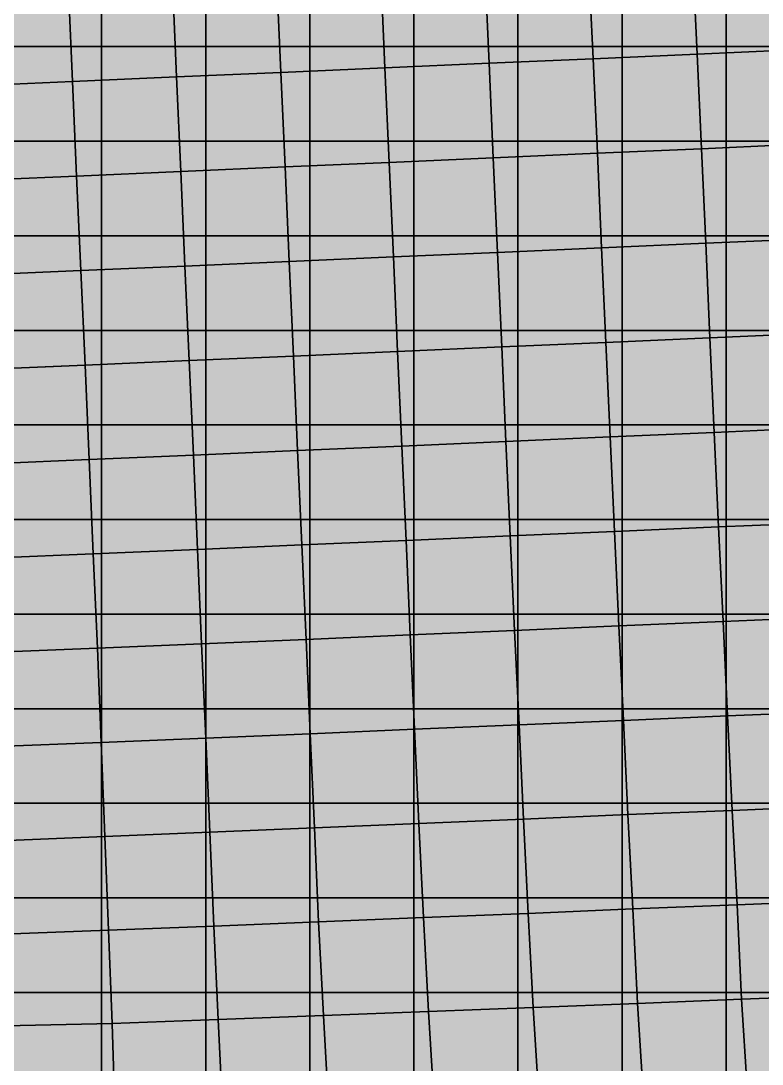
# Model space of a CAD drawing. Header units: inches. Extents: x -100 to 100, y -42 to 41.
# Drawn here: x 23.75 to 31.58, y -17.76 to -6.73 of the extents above; entities that cross this region are included whole.
import ezdxf

# ---------------------------------------------------------------- set-up
doc = ezdxf.new("R2010")
doc.units = ezdxf.units.IN
doc.header["$MEASUREMENT"] = 0
for name, color, linetype in [('Mesh-事前混合処理土', 7, 'Continuous'), ('Mesh-深層混合処理(水中)', 7, 'Continuous'), ('Undeformed Mesh-事前混合処理土', 7, 'Continuous'), ('Undeformed Mesh-深層混合処理(水中)', 7, 'Continuous')]:
    doc.layers.add(name, color=color, linetype=linetype)

msp = doc.modelspace()

# ---------------------------------------------------------------- linework, layer by layer
at = {"color": 7, "true_color": 0xffffff, "transparency": 33554687}
for points in [[(31.849, -6.03497), (30.849, -6.07935), (30.894, -7.07933)], [(31.849, -6.03497), (30.894, -7.07933), (31.894, -7.03495)], [(28.649, -6.1766), (27.549, -6.2249), (27.593, -7.2247)], [(28.649, -6.1766), (27.593, -7.2247), (28.694, -7.1764)], [(29.749, -6.128), (28.649, -6.1766), (28.694, -7.1764)], [(29.749, -6.128), (28.694, -7.1764), (29.794, -7.128)], [(30.849, -6.07935), (29.749, -6.128), (29.794, -7.128)], [(30.849, -6.07935), (29.794, -7.128), (30.894, -7.07933)], [(25.348, -6.3213), (26.493, -7.2728), (26.449, -6.2732)], [(27.549, -6.2249), (26.449, -6.2732), (26.493, -7.2728)], [(27.549, -6.2249), (26.493, -7.2728), (27.593, -7.2247)], [(24.248, -6.3694), (23.147, -6.4176), (23.191, -7.417)], [(24.248, -6.3694), (23.191, -7.417), (24.292, -7.3689)], [(25.348, -6.3213), (24.248, -6.3694), (24.292, -7.3689)], [(25.348, -6.3213), (24.292, -7.3689), (25.393, -7.3209)], [(25.348, -6.3213), (25.393, -7.3209), (26.493, -7.2728)], [(31.894, -7.03495), (30.894, -7.07933), (30.939, -8.0793)], [(31.894, -7.03495), (30.939, -8.0793), (31.939, -8.03493)], [(28.694, -7.1764), (29.839, -8.1279), (29.794, -7.128)], [(29.794, -7.128), (30.939, -8.0793), (30.894, -7.07933)], [(29.794, -7.128), (29.839, -8.1279), (30.939, -8.0793)], [(25.393, -7.3209), (26.538, -8.2724), (26.493, -7.2728)], [(27.593, -7.2247), (26.493, -7.2728), (26.538, -8.2724)], [(27.593, -7.2247), (26.538, -8.2724), (27.638, -8.2244)], [(28.694, -7.1764), (27.593, -7.2247), (27.638, -8.2244)], [(28.694, -7.1764), (27.638, -8.2244), (28.738, -8.1762)], [(28.694, -7.1764), (28.738, -8.1762), (29.839, -8.1279)], [(24.292, -7.3689), (23.191, -7.417), (23.235, -8.4162)], [(24.292, -7.3689), (23.235, -8.4162), (24.336, -8.3682)], [(25.393, -7.3209), (24.292, -7.3689), (24.336, -8.3682)], [(25.393, -7.3209), (24.336, -8.3682), (25.437, -8.3203)], [(25.393, -7.3209), (25.437, -8.3203), (26.538, -8.2724)], [(31.939, -8.03493), (30.939, -8.0793), (30.984, -9.07925)], [(31.939, -8.03493), (30.984, -9.07925), (31.984, -9.03488)], [(28.738, -8.1762), (29.884, -9.1277), (29.839, -8.1279)], [(30.939, -8.0793), (29.839, -8.1279), (29.884, -9.1277)], [(30.939, -8.0793), (29.884, -9.1277), (30.984, -9.07925)], [(27.638, -8.2244), (26.538, -8.2724), (26.582, -9.2718)], [(27.638, -8.2244), (26.582, -9.2718), (27.683, -9.2239)], [(28.738, -8.1762), (27.638, -8.2244), (27.683, -9.2239)], [(28.738, -8.1762), (27.683, -9.2239), (28.783, -9.1759)], [(28.738, -8.1762), (28.783, -9.1759), (29.884, -9.1277)], [(24.336, -8.3682), (23.235, -8.4162), (23.279, -9.4152)], [(24.336, -8.3682), (23.279, -9.4152), (24.381, -9.3674)], [(25.437, -8.3203), (24.336, -8.3682), (24.381, -9.3674)], [(25.437, -8.3203), (24.381, -9.3674), (25.481, -9.3196)], [(26.538, -8.2724), (25.437, -8.3203), (25.481, -9.3196)], [(26.538, -8.2724), (25.481, -9.3196), (26.582, -9.2718)], [(31.984, -9.03488), (30.984, -9.07925), (31.029, -10.07913)], [(31.984, -9.03488), (31.029, -10.07913), (32.029, -10.03479)], [(28.783, -9.1759), (29.929, -10.1275), (29.884, -9.1277)], [(29.884, -9.1277), (31.029, -10.07913), (30.984, -9.07925)], [(29.884, -9.1277), (29.929, -10.1275), (31.029, -10.07913)], [(27.683, -9.2239), (26.582, -9.2718), (26.627, -10.2711)], [(27.683, -9.2239), (26.627, -10.2711), (27.728, -10.2234)], [(28.783, -9.1759), (27.683, -9.2239), (27.728, -10.2234)], [(28.783, -9.1759), (27.728, -10.2234), (28.828, -10.1755)], [(28.783, -9.1759), (28.828, -10.1755), (29.929, -10.1275)], [(24.381, -9.3674), (23.279, -9.4152), (23.323, -10.4137)], [(24.381, -9.3674), (23.323, -10.4137), (24.425, -10.3663)], [(25.481, -9.3196), (24.381, -9.3674), (24.425, -10.3663)], [(25.481, -9.3196), (24.425, -10.3663), (25.526, -10.3187)], [(25.481, -9.3196), (26.627, -10.2711), (26.582, -9.2718)], [(25.481, -9.3196), (25.526, -10.3187), (26.627, -10.2711)], [(31.029, -10.07913), (32.075, -11.03464), (32.029, -10.03479)], [(28.828, -10.1755), (29.974, -11.127), (29.929, -10.1275)], [(29.929, -10.1275), (31.075, -11.07887), (31.029, -10.07913)], [(29.929, -10.1275), (29.974, -11.127), (31.075, -11.07887)], [(31.029, -10.07913), (31.075, -11.07887), (32.075, -11.03464)], [(27.728, -10.2234), (26.627, -10.2711), (26.671, -11.2702)], [(27.728, -10.2234), (26.671, -11.2702), (27.772, -11.2226)], [(27.728, -10.2234), (28.873, -11.1748), (28.828, -10.1755)], [(27.728, -10.2234), (27.772, -11.2226), (28.873, -11.1748)], [(28.828, -10.1755), (28.873, -11.1748), (29.974, -11.127)], [(23.323, -10.4137), (24.469, -11.3648), (24.425, -10.3663)], [(25.526, -10.3187), (24.425, -10.3663), (24.469, -11.3648)], [(25.526, -10.3187), (24.469, -11.3648), (25.57, -11.3176)], [(25.526, -10.3187), (26.671, -11.2702), (26.627, -10.2711)], [(25.526, -10.3187), (25.57, -11.3176), (26.671, -11.2702)], [(23.323, -10.4137), (23.366, -11.4118), (24.469, -11.3648)], [(28.873, -11.1748), (30.02, -12.1261), (29.974, -11.127)], [(29.974, -11.127), (31.121, -12.07838), (31.075, -11.07887)], [(29.974, -11.127), (30.02, -12.1261), (31.121, -12.07838)], [(31.075, -11.07887), (32.122, -12.03438), (32.075, -11.03464)], [(31.075, -11.07887), (31.121, -12.07838), (32.122, -12.03438)], [(27.772, -11.2226), (26.671, -11.2702), (26.716, -12.269)], [(27.772, -11.2226), (26.716, -12.269), (27.817, -12.2214)], [(27.772, -11.2226), (28.919, -12.1737), (28.873, -11.1748)], [(27.772, -11.2226), (27.817, -12.2214), (28.919, -12.1737)], [(28.873, -11.1748), (28.919, -12.1737), (30.02, -12.1261)], [(25.57, -11.3176), (24.469, -11.3648), (24.512, -12.3629)], [(25.57, -11.3176), (24.512, -12.3629), (25.614, -12.3162)], [(25.57, -11.3176), (26.716, -12.269), (26.671, -11.2702)], [(25.57, -11.3176), (25.614, -12.3162), (26.716, -12.269)], [(23.366, -11.4118), (24.512, -12.3629), (24.469, -11.3648)], [(23.366, -11.4118), (23.409, -12.4091), (24.512, -12.3629)], [(28.919, -12.1737), (30.067, -13.1248), (30.02, -12.1261)], [(30.02, -12.1261), (31.168, -13.07755), (31.121, -12.07838)], [(30.02, -12.1261), (30.067, -13.1248), (31.168, -13.07755)], [(31.121, -12.07838), (32.169, -13.034), (32.122, -12.03438)], [(31.121, -12.07838), (31.168, -13.07755), (32.169, -13.034)], [(26.716, -12.269), (27.862, -13.2196), (27.817, -12.2214)], [(27.817, -12.2214), (28.965, -13.1721), (28.919, -12.1737)], [(27.817, -12.2214), (27.862, -13.2196), (28.965, -13.1721)], [(28.919, -12.1737), (28.965, -13.1721), (30.067, -13.1248)], [(25.614, -12.3162), (24.512, -12.3629), (24.555, -13.3604)], [(25.614, -12.3162), (24.555, -13.3604), (25.657, -13.3143)], [(25.614, -12.3162), (26.76, -13.2671), (26.716, -12.269)], [(25.614, -12.3162), (25.657, -13.3143), (26.76, -13.2671)], [(26.716, -12.269), (26.76, -13.2671), (27.862, -13.2196)], [(23.409, -12.4091), (24.555, -13.3604), (24.512, -12.3629)], [(23.409, -12.4091), (23.451, -13.4055), (24.555, -13.3604)], [(28.965, -13.1721), (30.114, -14.1228), (30.067, -13.1248)], [(30.067, -13.1248), (31.216, -14.07623), (31.168, -13.07755)], [(30.067, -13.1248), (30.114, -14.1228), (31.216, -14.07623)], [(31.168, -13.07755), (32.217, -14.03346), (32.169, -13.034)], [(31.168, -13.07755), (31.216, -14.07623), (32.217, -14.03346)], [(26.76, -13.2671), (27.908, -14.2171), (27.862, -13.2196)], [(27.862, -13.2196), (29.011, -14.1698), (28.965, -13.1721)], [(27.862, -13.2196), (27.908, -14.2171), (29.011, -14.1698)], [(28.965, -13.1721), (29.011, -14.1698), (30.114, -14.1228)], [(25.657, -13.3143), (24.555, -13.3604), (24.596, -14.3573)], [(25.657, -13.3143), (24.596, -14.3573), (25.7, -14.311)], [(25.657, -13.3143), (26.804, -14.2641), (26.76, -13.2671)], [(25.657, -13.3143), (25.7, -14.311), (26.804, -14.2641)], [(26.76, -13.2671), (26.804, -14.2641), (27.908, -14.2171)], [(23.451, -13.4055), (24.596, -14.3573), (24.555, -13.3604)], [(23.451, -13.4055), (23.491, -14.401), (24.596, -14.3573)], [(31.216, -14.07623), (30.114, -14.1228), (30.162, -15.12)], [(31.216, -14.07623), (30.162, -15.12), (31.265, -15.0743)], [(32.217, -14.03346), (31.216, -14.07623), (31.265, -15.0743)], [(32.217, -14.03346), (31.265, -15.0743), (32.266, -15.03294)], [(26.804, -14.2641), (27.954, -15.2136), (27.908, -14.2171)], [(29.011, -14.1698), (27.908, -14.2171), (27.954, -15.2136)], [(29.011, -14.1698), (27.954, -15.2136), (29.058, -15.1669)], [(29.011, -14.1698), (30.162, -15.12), (30.114, -14.1228)], [(29.011, -14.1698), (29.058, -15.1669), (30.162, -15.12)], [(25.7, -14.311), (24.596, -14.3573), (24.635, -15.3518)], [(25.7, -14.311), (24.635, -15.3518), (25.743, -15.3057)], [(26.804, -14.2641), (25.7, -14.311), (25.743, -15.3057)], [(26.804, -14.2641), (25.743, -15.3057), (26.849, -15.2594)], [(26.804, -14.2641), (26.849, -15.2594), (27.954, -15.2136)], [(24.596, -14.3573), (23.491, -14.401), (23.528, -15.3956)], [(24.596, -14.3573), (23.528, -15.3956), (24.635, -15.3518)], [(30.162, -15.12), (31.316, -16.07315), (31.265, -15.0743)], [(31.265, -15.0743), (32.316, -16.03276), (32.266, -15.03294)], [(31.265, -15.0743), (31.316, -16.07315), (32.316, -16.03276)], [(26.849, -15.2594), (28.0016, -16.2076), (27.954, -15.2136)], [(28.0016, -16.2076), (29.058, -15.1669), (27.954, -15.2136)], [(28.0016, -16.2076), (29.1084, -16.1633), (29.058, -15.1669)], [(29.058, -15.1669), (30.2133, -16.116), (30.162, -15.12)], [(29.058, -15.1669), (29.1084, -16.1633), (30.2133, -16.116)], [(30.162, -15.12), (30.2133, -16.116), (31.316, -16.07315)], [(25.743, -15.3057), (24.635, -15.3518), (24.674, -16.3423)], [(25.743, -15.3057), (24.674, -16.3423), (25.785, -16.2987)], [(25.743, -15.3057), (26.893, -16.2531), (26.849, -15.2594)], [(25.743, -15.3057), (25.785, -16.2987), (26.893, -16.2531)], [(26.849, -15.2594), (26.893, -16.2531), (28.0016, -16.2076)], [(23.528, -15.3956), (24.674, -16.3423), (24.635, -15.3518)], [(23.528, -15.3956), (23.559, -16.3843), (24.674, -16.3423)], [(30.2133, -16.116), (31.3638, -17.07007), (31.316, -16.07315)], [(31.3638, -17.07007), (32.316, -16.03276), (31.316, -16.07315)], [(31.3638, -17.07007), (32.3664, -17.03328), (32.316, -16.03276)], [(26.893, -16.2531), (28.0548, -17.1996), (28.0016, -16.2076)], [(29.1611, -17.1593), (29.1084, -16.1633), (28.0016, -16.2076)], [(29.1611, -17.1593), (28.0016, -16.2076), (28.0548, -17.1996)], [(29.1084, -16.1633), (30.2618, -17.1149), (30.2133, -16.116)], [(29.1084, -16.1633), (29.1611, -17.1593), (30.2618, -17.1149)], [(30.2133, -16.116), (30.2618, -17.1149), (31.3638, -17.07007)], [(24.7126, -17.3278), (25.785, -16.2987), (24.674, -16.3423)], [(24.7126, -17.3278), (25.8307, -17.2871), (25.785, -16.2987)], [(25.785, -16.2987), (26.9449, -17.2445), (26.893, -16.2531)], [(25.785, -16.2987), (25.8307, -17.2871), (26.9449, -17.2445)], [(26.893, -16.2531), (26.9449, -17.2445), (28.0548, -17.1996)], [(23.559, -16.3843), (24.7126, -17.3278), (24.674, -16.3423)], [(23.559, -16.3843), (23.577, -17.3521), (24.7126, -17.3278)], [(30.3259, -18.1137), (31.3638, -17.07007), (30.2618, -17.1149)], [(30.3259, -18.1137), (31.4251, -18.07008), (31.3638, -17.07007)], [(31.4251, -18.07008), (32.3664, -17.03328), (31.3638, -17.07007)], [(31.4251, -18.07008), (32.4201, -18.03563), (32.3664, -17.03328)], [(26.9449, -17.2445), (28.1157, -18.1924), (28.0548, -17.1996)], [(28.1157, -18.1924), (29.1611, -17.1593), (28.0548, -17.1996)], [(28.1157, -18.1924), (29.2213, -18.1556), (29.1611, -17.1593)], [(29.1611, -17.1593), (30.3259, -18.1137), (30.2618, -17.1149)], [(29.1611, -17.1593), (29.2213, -18.1556), (30.3259, -18.1137)], [(24.7414, -18.2957), (25.8307, -17.2871), (24.7126, -17.3278)], [(24.7414, -18.2957), (25.8788, -18.2687), (25.8307, -17.2871)], [(25.8788, -18.2687), (26.9449, -17.2445), (25.8307, -17.2871)], [(25.8788, -18.2687), (27.0012, -18.2295), (26.9449, -17.2445)], [(26.9449, -17.2445), (27.0012, -18.2295), (28.1157, -18.1924)], [(23.596, -18.3109), (24.7126, -17.3278), (23.577, -17.3521)], [(23.596, -18.3109), (24.7414, -18.2957), (24.7126, -17.3278)]]:
    msp.add_solid(points, dxfattribs=at)
at = {"layer": 'Mesh-事前混合処理土', "color": 18, "true_color": 0x000000, "transparency": 33554559}
for p, q in [((28.0016, -16.2076), (26.893, -16.2531)), ((29.1084, -16.1633), (28.0016, -16.2076)), ((28.0548, -17.1996), (28.0016, -16.2076)), ((28.0016, -16.2076), (28.0548, -17.1996)), ((29.1611, -17.1593), (29.1084, -16.1633)), ((25.785, -16.2987), (24.674, -16.3423)), ((26.893, -16.2531), (25.785, -16.2987)), ((25.8307, -17.2871), (25.785, -16.2987)), ((25.785, -16.2987), (25.8307, -17.2871)), ((26.9449, -17.2445), (26.893, -16.2531)), ((26.893, -16.2531), (26.9449, -17.2445)), ((24.674, -16.3423), (23.559, -16.3843)), ((24.7126, -17.3278), (24.674, -16.3423)), ((24.674, -16.3423), (24.7126, -17.3278)), ((31.3638, -17.07007), (30.2618, -17.1149)), ((32.3664, -17.03328), (31.3638, -17.07007)), ((31.4251, -18.07008), (31.3638, -17.07007)), ((31.3638, -17.07007), (31.4251, -18.07008)), ((26.9449, -17.2445), (28.0548, -17.1996)), ((28.0548, -17.1996), (26.9449, -17.2445)), ((29.1611, -17.1593), (28.0548, -17.1996)), ((28.0548, -17.1996), (29.1611, -17.1593)), ((28.1157, -18.1924), (28.0548, -17.1996)), ((28.0548, -17.1996), (28.1157, -18.1924)), ((30.2618, -17.1149), (29.1611, -17.1593)), ((29.2213, -18.1556), (29.1611, -17.1593)), ((29.1611, -17.1593), (29.2213, -18.1556)), ((30.3259, -18.1137), (30.2618, -17.1149)), ((30.2618, -17.1149), (30.3259, -18.1137)), ((25.8307, -17.2871), (24.7126, -17.3278)), ((24.7126, -17.3278), (25.8307, -17.2871)), ((26.9449, -17.2445), (25.8307, -17.2871)), ((25.8307, -17.2871), (26.9449, -17.2445)), ((25.8788, -18.2687), (25.8307, -17.2871)), ((25.8307, -17.2871), (25.8788, -18.2687)), ((27.0012, -18.2295), (26.9449, -17.2445)), ((26.9449, -17.2445), (27.0012, -18.2295)), ((24.7126, -17.3278), (23.577, -17.3521)), ((23.577, -17.3521), (24.7126, -17.3278)), ((24.7414, -18.2957), (24.7126, -17.3278)), ((24.7126, -17.3278), (24.7414, -18.2957))]:
    msp.add_line(p, q, dxfattribs=at)
at = {"layer": 'Mesh-深層混合処理(水中)', "color": 18, "true_color": 0x000000, "transparency": 33554559}
for p, q in [((28.694, -7.1764), (28.649, -6.1766)), ((28.649, -6.1766), (28.694, -7.1764)), ((29.794, -7.128), (29.749, -6.128)), ((29.749, -6.128), (29.794, -7.128)), ((30.894, -7.07933), (30.849, -6.07935)), ((30.849, -6.07935), (30.894, -7.07933)), ((26.493, -7.2728), (26.449, -6.2732)), ((26.449, -6.2732), (26.493, -7.2728)), ((27.593, -7.2247), (27.549, -6.2249)), ((27.549, -6.2249), (27.593, -7.2247)), ((24.292, -7.3689), (24.248, -6.3694)), ((24.248, -6.3694), (24.292, -7.3689)), ((25.393, -7.3209), (25.348, -6.3213)), ((25.348, -6.3213), (25.393, -7.3209)), ((31.894, -7.03495), (30.894, -7.07933)), ((30.894, -7.07933), (31.894, -7.03495)), ((28.694, -7.1764), (29.794, -7.128)), ((29.794, -7.128), (28.694, -7.1764)), ((30.894, -7.07933), (29.794, -7.128)), ((29.794, -7.128), (30.894, -7.07933)), ((29.839, -8.1279), (29.794, -7.128)), ((29.794, -7.128), (29.839, -8.1279)), ((30.939, -8.0793), (30.894, -7.07933)), ((30.894, -7.07933), (30.939, -8.0793)), ((26.493, -7.2728), (25.393, -7.3209)), ((25.393, -7.3209), (26.493, -7.2728)), ((27.593, -7.2247), (26.493, -7.2728)), ((26.493, -7.2728), (27.593, -7.2247)), ((26.538, -8.2724), (26.493, -7.2728)), ((26.493, -7.2728), (26.538, -8.2724)), ((28.694, -7.1764), (27.593, -7.2247)), ((27.593, -7.2247), (28.694, -7.1764)), ((27.638, -8.2244), (27.593, -7.2247)), ((27.593, -7.2247), (27.638, -8.2244)), ((28.738, -8.1762), (28.694, -7.1764)), ((28.694, -7.1764), (28.738, -8.1762)), ((24.292, -7.3689), (23.191, -7.417)), ((23.191, -7.417), (24.292, -7.3689)), ((25.393, -7.3209), (24.292, -7.3689)), ((24.292, -7.3689), (25.393, -7.3209)), ((24.336, -8.3682), (24.292, -7.3689)), ((24.292, -7.3689), (24.336, -8.3682)), ((25.437, -8.3203), (25.393, -7.3209)), ((25.393, -7.3209), (25.437, -8.3203)), ((31.939, -8.03493), (30.939, -8.0793)), ((30.939, -8.0793), (31.939, -8.03493)), ((29.839, -8.1279), (28.738, -8.1762)), ((28.738, -8.1762), (29.839, -8.1279)), ((30.939, -8.0793), (29.839, -8.1279)), ((29.839, -8.1279), (30.939, -8.0793)), ((29.884, -9.1277), (29.839, -8.1279)), ((29.839, -8.1279), (29.884, -9.1277)), ((30.984, -9.07925), (30.939, -8.0793)), ((30.939, -8.0793), (30.984, -9.07925)), ((27.638, -8.2244), (26.538, -8.2724)), ((26.538, -8.2724), (27.638, -8.2244)), ((28.738, -8.1762), (27.638, -8.2244)), ((27.638, -8.2244), (28.738, -8.1762)), ((27.683, -9.2239), (27.638, -8.2244)), ((27.638, -8.2244), (27.683, -9.2239)), ((28.783, -9.1759), (28.738, -8.1762)), ((28.738, -8.1762), (28.783, -9.1759)), ((23.235, -8.4162), (24.336, -8.3682)), ((24.336, -8.3682), (23.235, -8.4162)), ((25.437, -8.3203), (24.336, -8.3682)), ((24.336, -8.3682), (25.437, -8.3203)), ((24.381, -9.3674), (24.336, -8.3682)), ((24.336, -8.3682), (24.381, -9.3674)), ((26.538, -8.2724), (25.437, -8.3203)), ((25.437, -8.3203), (26.538, -8.2724)), ((25.481, -9.3196), (25.437, -8.3203)), ((25.437, -8.3203), (25.481, -9.3196)), ((26.582, -9.2718), (26.538, -8.2724)), ((26.538, -8.2724), (26.582, -9.2718)), ((31.984, -9.03488), (30.984, -9.07925)), ((30.984, -9.07925), (31.984, -9.03488)), ((29.884, -9.1277), (28.783, -9.1759)), ((28.783, -9.1759), (29.884, -9.1277)), ((30.984, -9.07925), (29.884, -9.1277)), ((29.884, -9.1277), (30.984, -9.07925)), ((29.929, -10.1275), (29.884, -9.1277)), ((29.884, -9.1277), (29.929, -10.1275)), ((31.029, -10.07913), (30.984, -9.07925)), ((30.984, -9.07925), (31.029, -10.07913)), ((27.683, -9.2239), (26.582, -9.2718)), ((26.582, -9.2718), (27.683, -9.2239)), ((28.783, -9.1759), (27.683, -9.2239)), ((27.683, -9.2239), (28.783, -9.1759)), ((27.728, -10.2234), (27.683, -9.2239)), ((27.683, -9.2239), (27.728, -10.2234)), ((28.828, -10.1755), (28.783, -9.1759)), ((28.783, -9.1759), (28.828, -10.1755)), ((24.381, -9.3674), (23.279, -9.4152)), ((23.279, -9.4152), (24.381, -9.3674)), ((25.481, -9.3196), (24.381, -9.3674)), ((24.381, -9.3674), (25.481, -9.3196)), ((24.425, -10.3663), (24.381, -9.3674)), ((24.381, -9.3674), (24.425, -10.3663)), ((26.582, -9.2718), (25.481, -9.3196)), ((25.481, -9.3196), (26.582, -9.2718)), ((25.526, -10.3187), (25.481, -9.3196)), ((25.481, -9.3196), (25.526, -10.3187)), ((26.627, -10.2711), (26.582, -9.2718)), ((26.582, -9.2718), (26.627, -10.2711)), ((32.029, -10.03479), (31.029, -10.07913)), ((31.029, -10.07913), (32.029, -10.03479)), ((29.929, -10.1275), (28.828, -10.1755)), ((28.828, -10.1755), (29.929, -10.1275)), ((29.929, -10.1275), (31.029, -10.07913)), ((31.029, -10.07913), (29.929, -10.1275)), ((29.974, -11.127), (29.929, -10.1275)), ((29.929, -10.1275), (29.974, -11.127)), ((31.075, -11.07887), (31.029, -10.07913)), ((31.029, -10.07913), (31.075, -11.07887)), ((27.728, -10.2234), (26.627, -10.2711)), ((26.627, -10.2711), (27.728, -10.2234)), ((28.828, -10.1755), (27.728, -10.2234)), ((27.728, -10.2234), (28.828, -10.1755)), ((27.772, -11.2226), (27.728, -10.2234)), ((27.728, -10.2234), (27.772, -11.2226)), ((28.873, -11.1748), (28.828, -10.1755)), ((28.828, -10.1755), (28.873, -11.1748)), ((24.425, -10.3663), (23.323, -10.4137)), ((23.323, -10.4137), (24.425, -10.3663)), ((25.526, -10.3187), (24.425, -10.3663)), ((24.425, -10.3663), (25.526, -10.3187)), ((24.469, -11.3648), (24.425, -10.3663)), ((24.425, -10.3663), (24.469, -11.3648)), ((26.627, -10.2711), (25.526, -10.3187)), ((25.526, -10.3187), (26.627, -10.2711)), ((25.57, -11.3176), (25.526, -10.3187)), ((25.526, -10.3187), (25.57, -11.3176)), ((26.671, -11.2702), (26.627, -10.2711)), ((26.627, -10.2711), (26.671, -11.2702)), ((29.974, -11.127), (28.873, -11.1748)), ((28.873, -11.1748), (29.974, -11.127)), ((31.075, -11.07887), (29.974, -11.127)), ((29.974, -11.127), (31.075, -11.07887)), ((30.02, -12.1261), (29.974, -11.127)), ((29.974, -11.127), (30.02, -12.1261)), ((32.075, -11.03464), (31.075, -11.07887)), ((31.075, -11.07887), (32.075, -11.03464)), ((31.121, -12.07838), (31.075, -11.07887)), ((31.075, -11.07887), (31.121, -12.07838)), ((27.772, -11.2226), (26.671, -11.2702)), ((26.671, -11.2702), (27.772, -11.2226)), ((28.873, -11.1748), (27.772, -11.2226)), ((27.772, -11.2226), (28.873, -11.1748)), ((27.817, -12.2214), (27.772, -11.2226)), ((27.772, -11.2226), (27.817, -12.2214)), ((28.919, -12.1737), (28.873, -11.1748)), ((28.873, -11.1748), (28.919, -12.1737)), ((24.469, -11.3648), (25.57, -11.3176)), ((25.57, -11.3176), (24.469, -11.3648)), ((26.671, -11.2702), (25.57, -11.3176)), ((25.57, -11.3176), (26.671, -11.2702)), ((25.614, -12.3162), (25.57, -11.3176)), ((25.57, -11.3176), (25.614, -12.3162)), ((26.716, -12.269), (26.671, -11.2702)), ((26.671, -11.2702), (26.716, -12.269)), ((24.469, -11.3648), (23.366, -11.4118)), ((23.366, -11.4118), (24.469, -11.3648)), ((24.512, -12.3629), (24.469, -11.3648)), ((24.469, -11.3648), (24.512, -12.3629)), ((30.02, -12.1261), (28.919, -12.1737)), ((28.919, -12.1737), (30.02, -12.1261)), ((31.121, -12.07838), (30.02, -12.1261)), ((30.02, -12.1261), (31.121, -12.07838)), ((30.067, -13.1248), (30.02, -12.1261)), ((30.02, -12.1261), (30.067, -13.1248)), ((32.122, -12.03438), (31.121, -12.07838)), ((31.121, -12.07838), (32.122, -12.03438)), ((31.168, -13.07755), (31.121, -12.07838)), ((31.121, -12.07838), (31.168, -13.07755)), ((27.817, -12.2214), (26.716, -12.269)), ((26.716, -12.269), (27.817, -12.2214)), ((28.919, -12.1737), (27.817, -12.2214)), ((27.817, -12.2214), (28.919, -12.1737)), ((27.862, -13.2196), (27.817, -12.2214)), ((27.817, -12.2214), (27.862, -13.2196)), ((28.965, -13.1721), (28.919, -12.1737)), ((28.919, -12.1737), (28.965, -13.1721)), ((25.614, -12.3162), (24.512, -12.3629)), ((24.512, -12.3629), (25.614, -12.3162)), ((26.716, -12.269), (25.614, -12.3162)), ((25.614, -12.3162), (26.716, -12.269)), ((25.657, -13.3143), (25.614, -12.3162)), ((25.614, -12.3162), (25.657, -13.3143)), ((26.76, -13.2671), (26.716, -12.269)), ((26.716, -12.269), (26.76, -13.2671)), ((24.512, -12.3629), (23.409, -12.4091)), ((23.409, -12.4091), (24.512, -12.3629)), ((24.555, -13.3604), (24.512, -12.3629)), ((24.512, -12.3629), (24.555, -13.3604)), ((30.067, -13.1248), (28.965, -13.1721)), ((28.965, -13.1721), (30.067, -13.1248)), ((31.168, -13.07755), (30.067, -13.1248)), ((30.067, -13.1248), (31.168, -13.07755)), ((30.114, -14.1228), (30.067, -13.1248)), ((30.067, -13.1248), (30.114, -14.1228)), ((31.168, -13.07755), (32.169, -13.034)), ((32.169, -13.034), (31.168, -13.07755)), ((31.216, -14.07623), (31.168, -13.07755)), ((31.168, -13.07755), (31.216, -14.07623)), ((27.862, -13.2196), (26.76, -13.2671)), ((26.76, -13.2671), (27.862, -13.2196)), ((28.965, -13.1721), (27.862, -13.2196)), ((27.862, -13.2196), (28.965, -13.1721)), ((27.908, -14.2171), (27.862, -13.2196)), ((27.862, -13.2196), (27.908, -14.2171)), ((29.011, -14.1698), (28.965, -13.1721)), ((28.965, -13.1721), (29.011, -14.1698)), ((25.657, -13.3143), (24.555, -13.3604)), ((24.555, -13.3604), (25.657, -13.3143)), ((26.76, -13.2671), (25.657, -13.3143)), ((25.657, -13.3143), (26.76, -13.2671)), ((25.7, -14.311), (25.657, -13.3143)), ((25.657, -13.3143), (25.7, -14.311)), ((26.804, -14.2641), (26.76, -13.2671)), ((26.76, -13.2671), (26.804, -14.2641)), ((24.555, -13.3604), (23.451, -13.4055)), ((23.451, -13.4055), (24.555, -13.3604)), ((24.596, -14.3573), (24.555, -13.3604)), ((24.555, -13.3604), (24.596, -14.3573)), ((31.216, -14.07623), (30.114, -14.1228)), ((30.114, -14.1228), (31.216, -14.07623)), ((32.217, -14.03346), (31.216, -14.07623)), ((31.216, -14.07623), (32.217, -14.03346)), ((31.265, -15.0743), (31.216, -14.07623)), ((31.216, -14.07623), (31.265, -15.0743)), ((27.908, -14.2171), (26.804, -14.2641)), ((26.804, -14.2641), (27.908, -14.2171)), ((29.011, -14.1698), (27.908, -14.2171)), ((27.908, -14.2171), (29.011, -14.1698)), ((27.954, -15.2136), (27.908, -14.2171)), ((27.908, -14.2171), (27.954, -15.2136)), ((30.114, -14.1228), (29.011, -14.1698)), ((29.011, -14.1698), (30.114, -14.1228)), ((29.058, -15.1669), (29.011, -14.1698)), ((29.011, -14.1698), (29.058, -15.1669)), ((30.162, -15.12), (30.114, -14.1228)), ((30.114, -14.1228), (30.162, -15.12)), ((25.7, -14.311), (24.596, -14.3573)), ((24.596, -14.3573), (25.7, -14.311)), ((25.7, -14.311), (26.804, -14.2641)), ((26.804, -14.2641), (25.7, -14.311)), ((25.743, -15.3057), (25.7, -14.311)), ((25.7, -14.311), (25.743, -15.3057)), ((26.849, -15.2594), (26.804, -14.2641)), ((26.804, -14.2641), (26.849, -15.2594)), ((24.596, -14.3573), (23.491, -14.401)), ((23.491, -14.401), (24.596, -14.3573)), ((24.635, -15.3518), (24.596, -14.3573)), ((24.596, -14.3573), (24.635, -15.3518)), ((31.265, -15.0743), (30.162, -15.12)), ((30.162, -15.12), (31.265, -15.0743)), ((32.266, -15.03294), (31.265, -15.0743)), ((31.265, -15.0743), (32.266, -15.03294)), ((31.316, -16.07315), (31.265, -15.0743)), ((31.265, -15.0743), (31.316, -16.07315)), ((27.954, -15.2136), (26.849, -15.2594)), ((26.849, -15.2594), (27.954, -15.2136)), ((29.058, -15.1669), (27.954, -15.2136)), ((27.954, -15.2136), (29.058, -15.1669)), ((28.0016, -16.2076), (27.954, -15.2136)), ((27.954, -15.2136), (28.0016, -16.2076)), ((30.162, -15.12), (29.058, -15.1669)), ((29.058, -15.1669), (30.162, -15.12)), ((29.1084, -16.1633), (29.058, -15.1669)), ((29.058, -15.1669), (29.1084, -16.1633)), ((30.2133, -16.116), (30.162, -15.12)), ((30.162, -15.12), (30.2133, -16.116)), ((25.743, -15.3057), (24.635, -15.3518)), ((24.635, -15.3518), (25.743, -15.3057)), ((26.849, -15.2594), (25.743, -15.3057)), ((25.743, -15.3057), (26.849, -15.2594)), ((25.785, -16.2987), (25.743, -15.3057)), ((25.743, -15.3057), (25.785, -16.2987)), ((26.893, -16.2531), (26.849, -15.2594)), ((26.849, -15.2594), (26.893, -16.2531)), ((24.635, -15.3518), (23.528, -15.3956)), ((23.528, -15.3956), (24.635, -15.3518)), ((24.674, -16.3423), (24.635, -15.3518)), ((24.635, -15.3518), (24.674, -16.3423)), ((31.316, -16.07315), (30.2133, -16.116)), ((30.2133, -16.116), (31.316, -16.07315)), ((32.316, -16.03276), (31.316, -16.07315)), ((31.316, -16.07315), (32.316, -16.03276)), ((31.3638, -17.07007), (31.316, -16.07315)), ((31.316, -16.07315), (31.3638, -17.07007)), ((26.893, -16.2531), (28.0016, -16.2076)), ((28.0016, -16.2076), (29.1084, -16.1633)), ((30.2133, -16.116), (29.1084, -16.1633)), ((29.1084, -16.1633), (30.2133, -16.116)), ((29.1084, -16.1633), (29.1611, -17.1593)), ((30.2618, -17.1149), (30.2133, -16.116)), ((30.2133, -16.116), (30.2618, -17.1149)), ((24.674, -16.3423), (25.785, -16.2987)), ((25.785, -16.2987), (26.893, -16.2531)), ((23.559, -16.3843), (24.674, -16.3423)), ((30.2618, -17.1149), (31.3638, -17.07007)), ((31.3638, -17.07007), (32.3664, -17.03328)), ((29.1611, -17.1593), (30.2618, -17.1149))]:
    msp.add_line(p, q, dxfattribs=at)
at = {"layer": 'Undeformed Mesh-事前混合処理土', "color": 1, "true_color": 0xff0000, "transparency": 33554687}
for p, q in [((24.6, -16), (23.51, -16)), ((24.6, -17), (24.6, -16)), ((24.6, -16), (24.6, -17)), ((25.7, -16), (24.6, -16)), ((25.7, -17), (25.7, -16)), ((26.8, -16), (25.7, -16)), ((25.7, -16), (25.7, -17)), ((26.8, -17), (26.8, -16)), ((26.8, -16), (26.8, -17)), ((27.9, -16), (26.8, -16)), ((27.9, -17), (27.9, -16)), ((27.9, -16), (27.9, -17)), ((29, -16), (27.9, -16)), ((29, -17), (29, -16)), ((30.1, -16), (29, -16)), ((29, -16), (29, -17)), ((30.1, -17), (30.1, -16)), ((24.6, -17), (23.51, -17)), ((23.51, -17), (24.6, -17)), ((24.6, -18), (24.6, -17)), ((25.7, -17), (24.6, -17)), ((24.6, -17), (24.6, -18)), ((24.6, -17), (25.7, -17)), ((25.7, -18), (25.7, -17)), ((26.8, -17), (25.7, -17)), ((25.7, -17), (25.7, -18)), ((25.7, -17), (26.8, -17)), ((26.8, -18), (26.8, -17)), ((27.9, -17), (26.8, -17)), ((26.8, -17), (26.8, -18)), ((26.8, -17), (27.9, -17)), ((27.9, -18), (27.9, -17)), ((27.9, -17), (29, -17)), ((27.9, -17), (27.9, -18)), ((29, -17), (27.9, -17)), ((29, -18), (29, -17)), ((30.1, -17), (29, -17)), ((29, -17), (29, -18)), ((29, -17), (30.1, -17)), ((30.1, -18), (30.1, -17)), ((30.1, -17), (30.1, -18)), ((31.2, -17), (30.1, -17)), ((31.2, -18), (31.2, -17)), ((32.3, -17), (31.2, -17)), ((31.2, -17), (31.2, -18))]:
    msp.add_line(p, q, dxfattribs=at)
at = {"layer": 'Undeformed Mesh-深層混合処理(水中)', "color": 1, "true_color": 0xff0000, "transparency": 33554687}
for p, q in [((24.6, -7), (24.6, -6)), ((24.6, -6), (24.6, -7)), ((25.7, -7), (25.7, -6)), ((25.7, -6), (25.7, -7)), ((26.8, -7), (26.8, -6)), ((26.8, -6), (26.8, -7)), ((27.9, -7), (27.9, -6)), ((27.9, -6), (27.9, -7)), ((29, -7), (29, -6)), ((29, -6), (29, -7)), ((30.1, -7), (30.1, -6)), ((30.1, -6), (30.1, -7)), ((31.2, -7), (31.2, -6)), ((31.2, -6), (31.2, -7)), ((24.6, -7), (23.51, -7)), ((23.51, -7), (24.6, -7)), ((24.6, -8), (24.6, -7)), ((25.7, -7), (24.6, -7)), ((24.6, -7), (24.6, -8)), ((24.6, -7), (25.7, -7)), ((25.7, -8), (25.7, -7)), ((26.8, -7), (25.7, -7)), ((25.7, -7), (25.7, -8)), ((25.7, -7), (26.8, -7)), ((26.8, -8), (26.8, -7)), ((26.8, -7), (26.8, -8)), ((27.9, -7), (26.8, -7)), ((26.8, -7), (27.9, -7)), ((27.9, -8), (27.9, -7)), ((29, -7), (27.9, -7)), ((27.9, -7), (27.9, -8)), ((27.9, -7), (29, -7)), ((29, -8), (29, -7)), ((30.1, -7), (29, -7)), ((29, -7), (29, -8)), ((29, -7), (30.1, -7)), ((30.1, -8), (30.1, -7)), ((30.1, -7), (31.2, -7)), ((30.1, -7), (30.1, -8)), ((31.2, -7), (30.1, -7)), ((31.2, -8), (31.2, -7)), ((31.2, -7), (31.2, -8)), ((32.3, -7), (31.2, -7)), ((31.2, -7), (32.3, -7)), ((24.6, -8), (23.51, -8)), ((23.51, -8), (24.6, -8)), ((24.6, -9), (24.6, -8)), ((24.6, -8), (25.7, -8)), ((25.7, -8), (24.6, -8)), ((24.6, -8), (24.6, -9)), ((25.7, -9), (25.7, -8)), ((26.8, -8), (25.7, -8)), ((25.7, -8), (25.7, -9)), ((25.7, -8), (26.8, -8)), ((26.8, -9), (26.8, -8)), ((27.9, -8), (26.8, -8)), ((26.8, -8), (26.8, -9)), ((26.8, -8), (27.9, -8)), ((27.9, -9), (27.9, -8)), ((29, -8), (27.9, -8)), ((27.9, -8), (27.9, -9)), ((27.9, -8), (29, -8)), ((29, -9), (29, -8)), ((30.1, -8), (29, -8)), ((29, -8), (29, -9)), ((29, -8), (30.1, -8)), ((30.1, -9), (30.1, -8)), ((30.1, -8), (30.1, -9)), ((31.2, -8), (30.1, -8)), ((30.1, -8), (31.2, -8)), ((31.2, -9), (31.2, -8)), ((32.3, -8), (31.2, -8)), ((31.2, -8), (31.2, -9)), ((31.2, -8), (32.3, -8)), ((24.6, -9), (23.51, -9)), ((23.51, -9), (24.6, -9)), ((24.6, -10), (24.6, -9)), ((25.7, -9), (24.6, -9)), ((24.6, -9), (24.6, -10)), ((24.6, -9), (25.7, -9)), ((25.7, -10), (25.7, -9)), ((26.8, -9), (25.7, -9)), ((25.7, -9), (25.7, -10)), ((25.7, -9), (26.8, -9)), ((26.8, -10), (26.8, -9)), ((26.8, -9), (26.8, -10)), ((27.9, -9), (26.8, -9)), ((26.8, -9), (27.9, -9)), ((27.9, -10), (27.9, -9)), ((29, -9), (27.9, -9)), ((27.9, -9), (27.9, -10)), ((27.9, -9), (29, -9)), ((29, -10), (29, -9)), ((30.1, -9), (29, -9)), ((29, -9), (29, -10)), ((29, -9), (30.1, -9)), ((30.1, -10), (30.1, -9)), ((30.1, -9), (30.1, -10)), ((31.2, -9), (30.1, -9)), ((30.1, -9), (31.2, -9)), ((31.2, -10), (31.2, -9)), ((31.2, -9), (31.2, -10)), ((32.3, -9), (31.2, -9)), ((31.2, -9), (32.3, -9)), ((24.6, -10), (23.51, -10)), ((23.51, -10), (24.6, -10)), ((24.6, -11), (24.6, -10)), ((24.6, -10), (24.6, -11)), ((25.7, -10), (24.6, -10)), ((24.6, -10), (25.7, -10)), ((25.7, -11), (25.7, -10)), ((26.8, -10), (25.7, -10)), ((25.7, -10), (25.7, -11)), ((25.7, -10), (26.8, -10)), ((26.8, -11), (26.8, -10)), ((26.8, -10), (26.8, -11)), ((27.9, -10), (26.8, -10)), ((26.8, -10), (27.9, -10)), ((27.9, -11), (27.9, -10)), ((29, -10), (27.9, -10)), ((27.9, -10), (27.9, -11)), ((27.9, -10), (29, -10)), ((29, -11), (29, -10)), ((29, -10), (29, -11)), ((30.1, -10), (29, -10)), ((29, -10), (30.1, -10)), ((30.1, -11), (30.1, -10)), ((30.1, -10), (30.1, -11)), ((31.2, -10), (30.1, -10)), ((30.1, -10), (31.2, -10)), ((31.2, -11), (31.2, -10)), ((31.2, -10), (32.3, -10)), ((31.2, -10), (31.2, -11)), ((32.3, -10), (31.2, -10)), ((24.6, -11), (23.51, -11)), ((23.51, -11), (24.6, -11)), ((24.6, -12), (24.6, -11)), ((24.6, -11), (24.6, -12)), ((25.7, -11), (24.6, -11)), ((24.6, -11), (25.7, -11)), ((25.7, -12), (25.7, -11)), ((25.7, -11), (26.8, -11)), ((26.8, -11), (25.7, -11)), ((25.7, -11), (25.7, -12)), ((26.8, -12), (26.8, -11)), ((26.8, -11), (26.8, -12)), ((27.9, -11), (26.8, -11)), ((26.8, -11), (27.9, -11)), ((27.9, -12), (27.9, -11)), ((29, -11), (27.9, -11)), ((27.9, -11), (27.9, -12)), ((27.9, -11), (29, -11)), ((29, -12), (29, -11)), ((29, -11), (29, -12)), ((30.1, -11), (29, -11)), ((29, -11), (30.1, -11)), ((30.1, -12), (30.1, -11)), ((30.1, -11), (30.1, -12)), ((31.2, -11), (30.1, -11)), ((30.1, -11), (31.2, -11)), ((31.2, -12), (31.2, -11)), ((31.2, -11), (31.2, -12)), ((32.3, -11), (31.2, -11)), ((31.2, -11), (32.3, -11)), ((24.6, -12), (23.51, -12)), ((23.51, -12), (24.6, -12)), ((24.6, -13), (24.6, -12)), ((24.6, -12), (24.6, -13)), ((25.7, -12), (24.6, -12)), ((24.6, -12), (25.7, -12)), ((25.7, -13), (25.7, -12)), ((26.8, -12), (25.7, -12)), ((25.7, -12), (25.7, -13)), ((25.7, -12), (26.8, -12)), ((26.8, -13), (26.8, -12)), ((26.8, -12), (26.8, -13)), ((27.9, -12), (26.8, -12)), ((26.8, -12), (27.9, -12)), ((27.9, -13), (27.9, -12)), ((27.9, -12), (27.9, -13)), ((29, -12), (27.9, -12)), ((27.9, -12), (29, -12)), ((29, -13), (29, -12)), ((29, -12), (29, -13)), ((30.1, -12), (29, -12)), ((29, -12), (30.1, -12)), ((30.1, -13), (30.1, -12)), ((30.1, -12), (30.1, -13)), ((31.2, -12), (30.1, -12)), ((30.1, -12), (31.2, -12)), ((31.2, -13), (31.2, -12)), ((31.2, -12), (31.2, -13)), ((32.3, -12), (31.2, -12)), ((31.2, -12), (32.3, -12)), ((24.6, -13), (23.51, -13)), ((23.51, -13), (24.6, -13)), ((24.6, -14), (24.6, -13)), ((24.6, -13), (24.6, -14)), ((25.7, -13), (24.6, -13)), ((24.6, -13), (25.7, -13)), ((25.7, -14), (25.7, -13)), ((26.8, -13), (25.7, -13)), ((25.7, -13), (25.7, -14)), ((25.7, -13), (26.8, -13)), ((26.8, -14), (26.8, -13)), ((26.8, -13), (26.8, -14)), ((27.9, -13), (26.8, -13)), ((26.8, -13), (27.9, -13)), ((27.9, -14), (27.9, -13)), ((27.9, -13), (27.9, -14)), ((29, -13), (27.9, -13)), ((27.9, -13), (29, -13)), ((29, -14), (29, -13)), ((29, -13), (29, -14)), ((30.1, -13), (29, -13)), ((29, -13), (30.1, -13)), ((30.1, -14), (30.1, -13)), ((30.1, -13), (30.1, -14)), ((31.2, -13), (30.1, -13)), ((30.1, -13), (31.2, -13)), ((31.2, -14), (31.2, -13)), ((31.2, -13), (31.2, -14)), ((32.3, -13), (31.2, -13)), ((31.2, -13), (32.3, -13)), ((24.6, -14), (23.51, -14)), ((23.51, -14), (24.6, -14)), ((24.6, -15), (24.6, -14)), ((25.7, -14), (24.6, -14)), ((24.6, -14), (24.6, -15)), ((24.6, -14), (25.7, -14)), ((25.7, -15), (25.7, -14)), ((26.8, -14), (25.7, -14)), ((25.7, -14), (25.7, -15)), ((25.7, -14), (26.8, -14)), ((26.8, -15), (26.8, -14)), ((26.8, -14), (27.9, -14)), ((27.9, -14), (26.8, -14)), ((26.8, -14), (26.8, -15)), ((27.9, -15), (27.9, -14)), ((27.9, -14), (27.9, -15)), ((29, -14), (27.9, -14)), ((27.9, -14), (29, -14)), ((29, -15), (29, -14)), ((30.1, -14), (29, -14)), ((29, -14), (29, -15)), ((29, -14), (30.1, -14)), ((30.1, -15), (30.1, -14)), ((30.1, -14), (30.1, -15)), ((31.2, -14), (30.1, -14)), ((30.1, -14), (31.2, -14)), ((31.2, -15), (31.2, -14)), ((32.3, -14), (31.2, -14)), ((31.2, -14), (31.2, -15)), ((31.2, -14), (32.3, -14)), ((24.6, -15), (23.51, -15)), ((23.51, -15), (24.6, -15)), ((24.6, -16), (24.6, -15)), ((24.6, -15), (24.6, -16)), ((25.7, -15), (24.6, -15)), ((24.6, -15), (25.7, -15)), ((25.7, -16), (25.7, -15)), ((26.8, -15), (25.7, -15)), ((25.7, -15), (25.7, -16)), ((25.7, -15), (26.8, -15)), ((26.8, -16), (26.8, -15)), ((26.8, -15), (26.8, -16)), ((27.9, -15), (26.8, -15)), ((26.8, -15), (27.9, -15)), ((27.9, -16), (27.9, -15)), ((27.9, -15), (27.9, -16)), ((29, -15), (27.9, -15)), ((27.9, -15), (29, -15)), ((29, -16), (29, -15)), ((30.1, -15), (29, -15)), ((29, -15), (29, -16)), ((29, -15), (30.1, -15)), ((30.1, -16), (30.1, -15)), ((30.1, -15), (30.1, -16)), ((31.2, -15), (30.1, -15)), ((30.1, -15), (31.2, -15)), ((31.2, -16), (31.2, -15)), ((31.2, -15), (31.2, -16)), ((32.3, -15), (31.2, -15)), ((31.2, -15), (32.3, -15)), ((23.51, -16), (24.6, -16)), ((24.6, -16), (25.7, -16)), ((25.7, -16), (26.8, -16)), ((26.8, -16), (27.9, -16)), ((27.9, -16), (29, -16)), ((29, -16), (30.1, -16)), ((30.1, -16), (30.1, -17)), ((31.2, -16), (30.1, -16)), ((30.1, -16), (31.2, -16)), ((31.2, -17), (31.2, -16)), ((31.2, -16), (31.2, -17)), ((32.3, -16), (31.2, -16)), ((31.2, -16), (32.3, -16)), ((30.1, -17), (31.2, -17)), ((31.2, -17), (32.3, -17))]:
    msp.add_line(p, q, dxfattribs=at)

doc.saveas('drawing.dxf')
